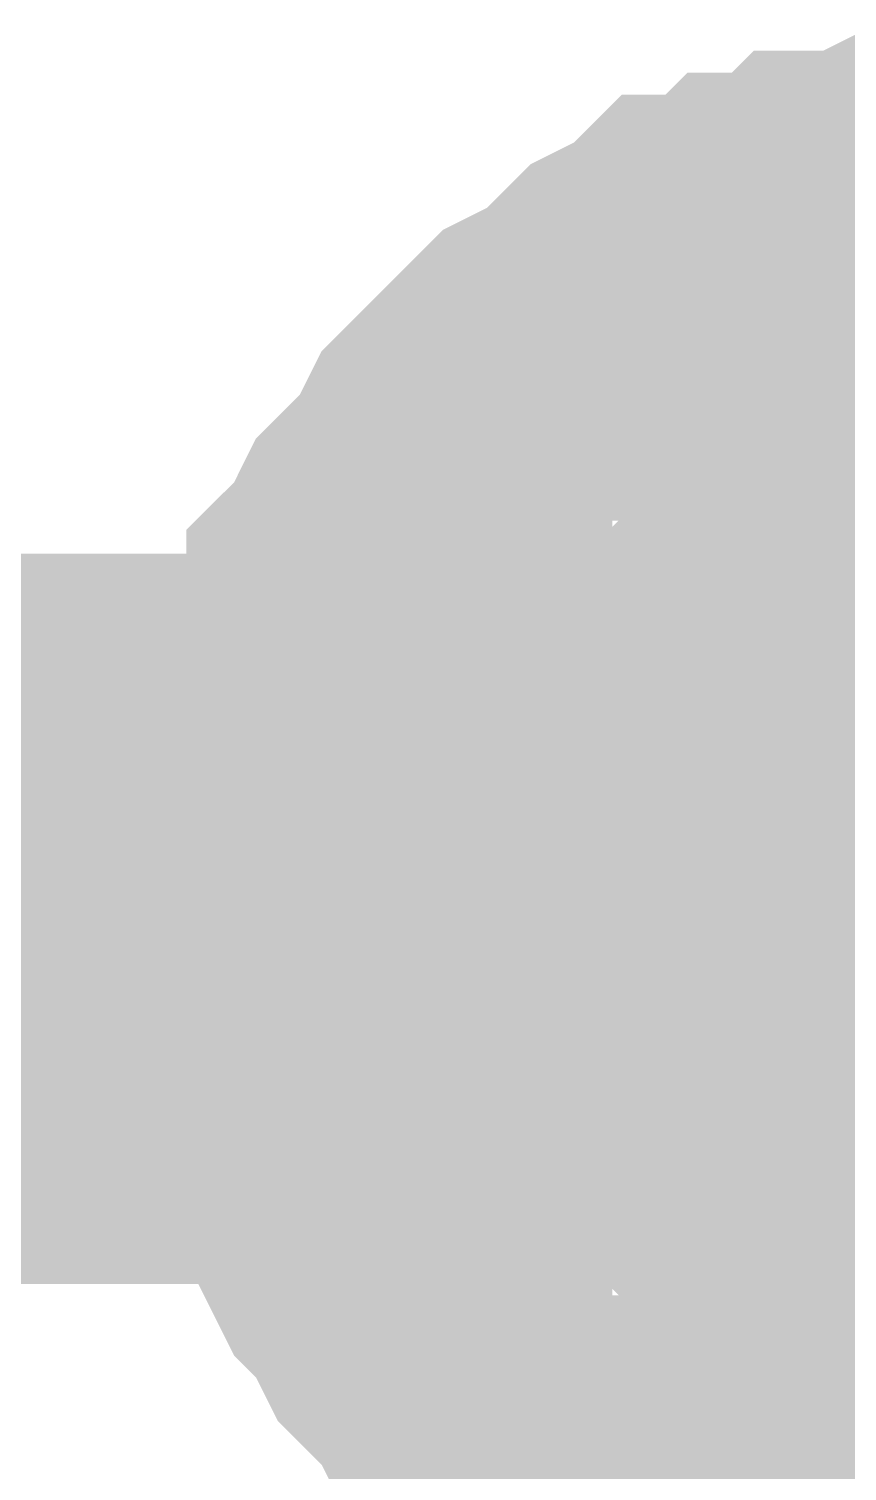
# Model space of a CAD drawing. Header units: inches. Extents: x 0 to 841, y 0 to 594.
# Drawn here: x 271.518 to 272.357, y 116.917 to 118.397 of the extents above; entities that cross this region are included whole.
import ezdxf

# ---------------------------------------------------------------- set-up
doc = ezdxf.new("R2010")
doc.units = ezdxf.units.IN
doc.layers.add('Sheet', color=255, linetype='Continuous')

msp = doc.modelspace()

# ---------------------------------------------------------------- linework, layer by layer
at = {"layer": 'Sheet'}
for points in [[(271.7619, 117.4839, 0.2997, 0.2997, 0), (271.7619, 117.5288, 0.2997, 0.2997, 0), (271.7619, 117.5737, 0.2997, 0.2997, 0), (271.7619, 117.5962, 0.2997, 0.2997, 0), (271.7844, 117.6411, 0.2997, 0.2997, 0), (271.7844, 117.686, 0.2997, 0.2997, 0), (271.8069, 117.7085, 0.2997, 0.2997, 0), (271.8069, 117.7534, 0.2997, 0.2997, 0), (271.8293, 117.7759, 0.2997, 0.2997, 0), (271.8293, 117.8208, 0.2997, 0.2997, 0), (271.8518, 117.8432, 0.2997, 0.2997, 0), (271.8742, 117.8882, 0.2997, 0.2997, 0), (271.8967, 117.9106, 0.2997, 0.2997, 0), (271.9191, 117.9331, 0.2997, 0.2997, 0), (271.9416, 117.978, 0.2997, 0.2997, 0), (271.9641, 118.0005, 0.2997, 0.2997, 0), (271.9865, 118.0229, 0.2997, 0.2997, 0), (272.009, 118.0454, 0.2997, 0.2997, 0), (272.0314, 118.0678, 0.2997, 0.2997, 0), (272.0763, 118.0903, 0.2997, 0.2997, 0), (272.0988, 118.1127, 0.2997, 0.2997, 0), (272.1213, 118.1352, 0.2997, 0.2997, 0), (272.1662, 118.1577, 0.2997, 0.2997, 0), (272.1886, 118.1801, 0.2997, 0.2997, 0), (272.2336, 118.1801, 0.2997, 0.2997, 0), (272.256, 118.2026, 0.2997, 0.2997, 0), (272.3009, 118.2026, 0.2997, 0.2997, 0), (272.3234, 118.225, 0.2997, 0.2997, 0), (272.3683, 118.225, 0.2997, 0.2997, 0), (272.4132, 118.2475, 0.2997, 0.2997, 0), (272.4357, 118.2475, 0.2997, 0.2997, 0), (272.4806, 118.2475, 0.2997, 0.2997, 0), (272.5255, 118.2475, 0.2997, 0.2997, 0)], [(271.7619, 117.4839, 0.2997, 0.2997, 0), (271.7619, 117.5288, 0.2997, 0.2997, 0), (271.7619, 117.5737, 0.2997, 0.2997, 0), (271.7619, 117.5962, 0.2997, 0.2997, 0), (271.7844, 117.6411, 0.2997, 0.2997, 0), (271.7844, 117.686, 0.2997, 0.2997, 0), (271.8069, 117.7085, 0.2997, 0.2997, 0), (271.8069, 117.7534, 0.2997, 0.2997, 0), (271.8293, 117.7759, 0.2997, 0.2997, 0), (271.8293, 117.8208, 0.2997, 0.2997, 0), (271.8518, 117.8432, 0.2997, 0.2997, 0), (271.8742, 117.8882, 0.2997, 0.2997, 0), (271.8967, 117.9106, 0.2997, 0.2997, 0), (271.9191, 117.9331, 0.2997, 0.2997, 0), (271.9416, 117.978, 0.2997, 0.2997, 0), (271.9641, 118.0005, 0.2997, 0.2997, 0), (271.9865, 118.0229, 0.2997, 0.2997, 0), (272.009, 118.0454, 0.2997, 0.2997, 0), (272.0314, 118.0678, 0.2997, 0.2997, 0), (272.0763, 118.0903, 0.2997, 0.2997, 0), (272.0988, 118.1127, 0.2997, 0.2997, 0), (272.1213, 118.1352, 0.2997, 0.2997, 0), (272.1662, 118.1577, 0.2997, 0.2997, 0), (272.1886, 118.1801, 0.2997, 0.2997, 0), (272.2336, 118.1801, 0.2997, 0.2997, 0), (272.256, 118.2026, 0.2997, 0.2997, 0), (272.3009, 118.2026, 0.2997, 0.2997, 0), (272.3234, 118.225, 0.2997, 0.2997, 0), (272.3683, 118.225, 0.2997, 0.2997, 0), (272.4132, 118.2475, 0.2997, 0.2997, 0), (272.4357, 118.2475, 0.2997, 0.2997, 0), (272.4806, 118.2475, 0.2997, 0.2997, 0), (272.5255, 118.2475, 0.2997, 0.2997, 0)], [(271.7619, 117.4839, 0.2997, 0.2997, 0), (271.7619, 117.5288, 0.2997, 0.2997, 0), (271.7619, 117.5737, 0.2997, 0.2997, 0), (271.7619, 117.5962, 0.2997, 0.2997, 0), (271.7844, 117.6411, 0.2997, 0.2997, 0), (271.7844, 117.686, 0.2997, 0.2997, 0), (271.8069, 117.7085, 0.2997, 0.2997, 0), (271.8069, 117.7534, 0.2997, 0.2997, 0), (271.8293, 117.7759, 0.2997, 0.2997, 0), (271.8293, 117.8208, 0.2997, 0.2997, 0), (271.8518, 117.8432, 0.2997, 0.2997, 0), (271.8742, 117.8882, 0.2997, 0.2997, 0), (271.8967, 117.9106, 0.2997, 0.2997, 0), (271.9191, 117.9331, 0.2997, 0.2997, 0), (271.9416, 117.978, 0.2997, 0.2997, 0), (271.9641, 118.0005, 0.2997, 0.2997, 0), (271.9865, 118.0229, 0.2997, 0.2997, 0), (272.009, 118.0454, 0.2997, 0.2997, 0), (272.0314, 118.0678, 0.2997, 0.2997, 0), (272.0763, 118.0903, 0.2997, 0.2997, 0), (272.0988, 118.1127, 0.2997, 0.2997, 0), (272.1213, 118.1352, 0.2997, 0.2997, 0), (272.1662, 118.1577, 0.2997, 0.2997, 0), (272.1886, 118.1801, 0.2997, 0.2997, 0), (272.2336, 118.1801, 0.2997, 0.2997, 0), (272.256, 118.2026, 0.2997, 0.2997, 0), (272.3009, 118.2026, 0.2997, 0.2997, 0), (272.3234, 118.225, 0.2997, 0.2997, 0), (272.3683, 118.225, 0.2997, 0.2997, 0), (272.4132, 118.2475, 0.2997, 0.2997, 0), (272.4357, 118.2475, 0.2997, 0.2997, 0), (272.4806, 118.2475, 0.2997, 0.2997, 0), (272.5255, 118.2475, 0.2997, 0.2997, 0)], [(271.7619, 117.4839, 0.0991, 0.0991, 0), (271.7619, 117.5288, 0.0991, 0.0991, 0), (271.7619, 117.5737, 0.0991, 0.0991, 0), (271.7619, 117.5962, 0.0991, 0.0991, 0), (271.7844, 117.6411, 0.0991, 0.0991, 0), (271.7844, 117.686, 0.0991, 0.0991, 0), (271.8069, 117.7085, 0.0991, 0.0991, 0), (271.8069, 117.7534, 0.0991, 0.0991, 0), (271.8293, 117.7759, 0.0991, 0.0991, 0), (271.8293, 117.8208, 0.0991, 0.0991, 0), (271.8518, 117.8432, 0.0991, 0.0991, 0), (271.8742, 117.8882, 0.0991, 0.0991, 0), (271.8967, 117.9106, 0.0991, 0.0991, 0), (271.9191, 117.9331, 0.0991, 0.0991, 0), (271.9416, 117.978, 0.0991, 0.0991, 0), (271.9641, 118.0005, 0.0991, 0.0991, 0), (271.9865, 118.0229, 0.0991, 0.0991, 0), (272.009, 118.0454, 0.0991, 0.0991, 0), (272.0314, 118.0678, 0.0991, 0.0991, 0), (272.0763, 118.0903, 0.0991, 0.0991, 0), (272.0988, 118.1127, 0.0991, 0.0991, 0), (272.1213, 118.1352, 0.0991, 0.0991, 0), (272.1662, 118.1577, 0.0991, 0.0991, 0), (272.1886, 118.1801, 0.0991, 0.0991, 0), (272.2336, 118.1801, 0.0991, 0.0991, 0), (272.256, 118.2026, 0.0991, 0.0991, 0), (272.3009, 118.2026, 0.0991, 0.0991, 0), (272.3234, 118.225, 0.0991, 0.0991, 0), (272.3683, 118.225, 0.0991, 0.0991, 0), (272.4132, 118.2475, 0.0991, 0.0991, 0)], [(271.7619, 117.4839, 0.0991, 0.0991, 0), (271.7619, 117.5288, 0.0991, 0.0991, 0), (271.7619, 117.5737, 0.0991, 0.0991, 0), (271.7619, 117.5962, 0.0991, 0.0991, 0), (271.7844, 117.6411, 0.0991, 0.0991, 0), (271.7844, 117.686, 0.0991, 0.0991, 0), (271.8069, 117.7085, 0.0991, 0.0991, 0), (271.8069, 117.7534, 0.0991, 0.0991, 0), (271.8293, 117.7759, 0.0991, 0.0991, 0), (271.8293, 117.8208, 0.0991, 0.0991, 0), (271.8518, 117.8432, 0.0991, 0.0991, 0), (271.8742, 117.8882, 0.0991, 0.0991, 0), (271.8967, 117.9106, 0.0991, 0.0991, 0), (271.9191, 117.9331, 0.0991, 0.0991, 0), (271.9416, 117.978, 0.0991, 0.0991, 0), (271.9641, 118.0005, 0.0991, 0.0991, 0), (271.9865, 118.0229, 0.0991, 0.0991, 0), (272.009, 118.0454, 0.0991, 0.0991, 0), (272.0314, 118.0678, 0.0991, 0.0991, 0), (272.0763, 118.0903, 0.0991, 0.0991, 0), (272.0988, 118.1127, 0.0991, 0.0991, 0), (272.1213, 118.1352, 0.0991, 0.0991, 0), (272.1662, 118.1577, 0.0991, 0.0991, 0), (272.1886, 118.1801, 0.0991, 0.0991, 0), (272.2336, 118.1801, 0.0991, 0.0991, 0), (272.256, 118.2026, 0.0991, 0.0991, 0), (272.3009, 118.2026, 0.0991, 0.0991, 0), (272.3234, 118.225, 0.0991, 0.0991, 0), (272.3683, 118.225, 0.0991, 0.0991, 0), (272.4132, 118.2475, 0.0991, 0.0991, 0)], [(271.7619, 117.4839, 0.0991, 0.0991, 0), (271.7619, 117.5288, 0.0991, 0.0991, 0), (271.7619, 117.5737, 0.0991, 0.0991, 0), (271.7619, 117.5962, 0.0991, 0.0991, 0), (271.7844, 117.6411, 0.0991, 0.0991, 0), (271.7844, 117.686, 0.0991, 0.0991, 0), (271.8069, 117.7085, 0.0991, 0.0991, 0), (271.8069, 117.7534, 0.0991, 0.0991, 0), (271.8293, 117.7759, 0.0991, 0.0991, 0), (271.8293, 117.8208, 0.0991, 0.0991, 0), (271.8518, 117.8432, 0.0991, 0.0991, 0), (271.8742, 117.8882, 0.0991, 0.0991, 0), (271.8967, 117.9106, 0.0991, 0.0991, 0), (271.9191, 117.9331, 0.0991, 0.0991, 0), (271.9416, 117.978, 0.0991, 0.0991, 0), (271.9641, 118.0005, 0.0991, 0.0991, 0), (271.9865, 118.0229, 0.0991, 0.0991, 0), (272.009, 118.0454, 0.0991, 0.0991, 0), (272.0314, 118.0678, 0.0991, 0.0991, 0), (272.0763, 118.0903, 0.0991, 0.0991, 0), (272.0988, 118.1127, 0.0991, 0.0991, 0), (272.1213, 118.1352, 0.0991, 0.0991, 0), (272.1662, 118.1577, 0.0991, 0.0991, 0), (272.1886, 118.1801, 0.0991, 0.0991, 0), (272.2336, 118.1801, 0.0991, 0.0991, 0), (272.256, 118.2026, 0.0991, 0.0991, 0), (272.3009, 118.2026, 0.0991, 0.0991, 0), (272.3234, 118.225, 0.0991, 0.0991, 0), (272.3683, 118.225, 0.0991, 0.0991, 0), (272.4132, 118.2475, 0.0991, 0.0991, 0)], [(272.009, 117.4839, 0.2997, 0.2997, 0), (272.009, 117.5064, 0.2997, 0.2997, 0), (272.009, 117.5288, 0.2997, 0.2997, 0), (272.009, 117.5737, 0.2997, 0.2997, 0), (272.009, 117.5962, 0.2997, 0.2997, 0), (272.0314, 117.6186, 0.2997, 0.2997, 0), (272.0314, 117.6411, 0.2997, 0.2997, 0), (272.0314, 117.6636, 0.2997, 0.2997, 0), (272.0539, 117.686, 0.2997, 0.2997, 0), (272.0539, 117.7085, 0.2997, 0.2997, 0), (272.0763, 117.7309, 0.2997, 0.2997, 0), (272.0763, 117.7534, 0.2997, 0.2997, 0), (272.0988, 117.7759, 0.2997, 0.2997, 0), (272.0988, 117.7983, 0.2997, 0.2997, 0), (272.1213, 117.8208, 0.2997, 0.2997, 0), (272.1437, 117.8432, 0.2997, 0.2997, 0), (272.1662, 117.8432, 0.2997, 0.2997, 0), (272.1662, 117.8657, 0.2997, 0.2997, 0), (272.1886, 117.8882, 0.2997, 0.2997, 0), (272.2111, 117.9106, 0.2997, 0.2997, 0), (272.2336, 117.9106, 0.2997, 0.2997, 0), (272.256, 117.9331, 0.2997, 0.2997, 0), (272.2785, 117.9331, 0.2997, 0.2997, 0), (272.3009, 117.9555, 0.2997, 0.2997, 0), (272.3234, 117.9555, 0.2997, 0.2997, 0), (272.3458, 117.978, 0.2997, 0.2997, 0), (272.3683, 117.978, 0.2997, 0.2997, 0), (272.3908, 117.978, 0.2997, 0.2997, 0), (272.4132, 118.0005, 0.2997, 0.2997, 0), (272.4357, 118.0005, 0.2997, 0.2997, 0), (272.4806, 118.0005, 0.2997, 0.2997, 0), (272.503, 118.0005, 0.2997, 0.2997, 0), (272.5255, 118.0005, 0.2997, 0.2997, 0)], [(272.009, 117.4839, 0.2997, 0.2997, 0), (272.009, 117.5064, 0.2997, 0.2997, 0), (272.009, 117.5288, 0.2997, 0.2997, 0), (272.009, 117.5737, 0.2997, 0.2997, 0), (272.009, 117.5962, 0.2997, 0.2997, 0), (272.0314, 117.6186, 0.2997, 0.2997, 0), (272.0314, 117.6411, 0.2997, 0.2997, 0), (272.0314, 117.6636, 0.2997, 0.2997, 0), (272.0539, 117.686, 0.2997, 0.2997, 0), (272.0539, 117.7085, 0.2997, 0.2997, 0), (272.0763, 117.7309, 0.2997, 0.2997, 0), (272.0763, 117.7534, 0.2997, 0.2997, 0), (272.0988, 117.7759, 0.2997, 0.2997, 0), (272.0988, 117.7983, 0.2997, 0.2997, 0), (272.1213, 117.8208, 0.2997, 0.2997, 0), (272.1437, 117.8432, 0.2997, 0.2997, 0), (272.1662, 117.8432, 0.2997, 0.2997, 0), (272.1662, 117.8657, 0.2997, 0.2997, 0), (272.1886, 117.8882, 0.2997, 0.2997, 0), (272.2111, 117.9106, 0.2997, 0.2997, 0), (272.2336, 117.9106, 0.2997, 0.2997, 0), (272.256, 117.9331, 0.2997, 0.2997, 0), (272.2785, 117.9331, 0.2997, 0.2997, 0), (272.3009, 117.9555, 0.2997, 0.2997, 0), (272.3234, 117.9555, 0.2997, 0.2997, 0), (272.3458, 117.978, 0.2997, 0.2997, 0), (272.3683, 117.978, 0.2997, 0.2997, 0), (272.3908, 117.978, 0.2997, 0.2997, 0), (272.4132, 118.0005, 0.2997, 0.2997, 0), (272.4357, 118.0005, 0.2997, 0.2997, 0), (272.4806, 118.0005, 0.2997, 0.2997, 0), (272.503, 118.0005, 0.2997, 0.2997, 0), (272.5255, 118.0005, 0.2997, 0.2997, 0)], [(272.009, 117.4839, 0.0991, 0.0991, 0), (272.009, 117.5064, 0.0991, 0.0991, 0), (272.009, 117.5288, 0.0991, 0.0991, 0), (272.009, 117.5737, 0.0991, 0.0991, 0), (272.009, 117.5962, 0.0991, 0.0991, 0), (272.0314, 117.6186, 0.0991, 0.0991, 0), (272.0314, 117.6411, 0.0991, 0.0991, 0), (272.0314, 117.6636, 0.0991, 0.0991, 0), (272.0539, 117.686, 0.0991, 0.0991, 0), (272.0539, 117.7085, 0.0991, 0.0991, 0), (272.0763, 117.7309, 0.0991, 0.0991, 0), (272.0763, 117.7534, 0.0991, 0.0991, 0), (272.0988, 117.7759, 0.0991, 0.0991, 0), (272.0988, 117.7983, 0.0991, 0.0991, 0), (272.1213, 117.8208, 0.0991, 0.0991, 0), (272.1437, 117.8432, 0.0991, 0.0991, 0), (272.1662, 117.8432, 0.0991, 0.0991, 0), (272.1662, 117.8657, 0.0991, 0.0991, 0), (272.1886, 117.8882, 0.0991, 0.0991, 0), (272.2111, 117.9106, 0.0991, 0.0991, 0), (272.2336, 117.9106, 0.0991, 0.0991, 0), (272.256, 117.9331, 0.0991, 0.0991, 0), (272.2785, 117.9331, 0.0991, 0.0991, 0), (272.3009, 117.9555, 0.0991, 0.0991, 0), (272.3234, 117.9555, 0.0991, 0.0991, 0), (272.3458, 117.978, 0.0991, 0.0991, 0), (272.3683, 117.978, 0.0991, 0.0991, 0), (272.3908, 117.978, 0.0991, 0.0991, 0), (272.4132, 118.0005, 0.0991, 0.0991, 0)], [(272.009, 117.4839, 0.0991, 0.0991, 0), (272.009, 117.5064, 0.0991, 0.0991, 0), (272.009, 117.5288, 0.0991, 0.0991, 0), (272.009, 117.5737, 0.0991, 0.0991, 0), (272.009, 117.5962, 0.0991, 0.0991, 0), (272.0314, 117.6186, 0.0991, 0.0991, 0), (272.0314, 117.6411, 0.0991, 0.0991, 0), (272.0314, 117.6636, 0.0991, 0.0991, 0), (272.0539, 117.686, 0.0991, 0.0991, 0), (272.0539, 117.7085, 0.0991, 0.0991, 0), (272.0763, 117.7309, 0.0991, 0.0991, 0), (272.0763, 117.7534, 0.0991, 0.0991, 0), (272.0988, 117.7759, 0.0991, 0.0991, 0), (272.0988, 117.7983, 0.0991, 0.0991, 0), (272.1213, 117.8208, 0.0991, 0.0991, 0), (272.1437, 117.8432, 0.0991, 0.0991, 0), (272.1662, 117.8432, 0.0991, 0.0991, 0), (272.1662, 117.8657, 0.0991, 0.0991, 0), (272.1886, 117.8882, 0.0991, 0.0991, 0), (272.2111, 117.9106, 0.0991, 0.0991, 0), (272.2336, 117.9106, 0.0991, 0.0991, 0), (272.256, 117.9331, 0.0991, 0.0991, 0), (272.2785, 117.9331, 0.0991, 0.0991, 0), (272.3009, 117.9555, 0.0991, 0.0991, 0), (272.3234, 117.9555, 0.0991, 0.0991, 0), (272.3458, 117.978, 0.0991, 0.0991, 0), (272.3683, 117.978, 0.0991, 0.0991, 0), (272.3908, 117.978, 0.0991, 0.0991, 0), (272.4132, 118.0005, 0.0991, 0.0991, 0)], [(257.5237, 117.4839, 0.7493, 0.7493, 0), (272.5255, 117.4839, 0.7493, 0.7493, 0), (272.5255, 114.9909, 0.7493, 0.7493, 0)], [(277.5111, 117.4839, 0.7493, 0.7493, 0), (272.5255, 117.4839, 0.7493, 0.7493, 0)], [(272.256, 116.7652, 0.2997, 0.2997, 0), (272.2336, 116.7877, 0.2997, 0.2997, 0), (272.1886, 116.7877, 0.2997, 0.2997, 0), (272.1662, 116.8101, 0.2997, 0.2997, 0), (272.1213, 116.8326, 0.2997, 0.2997, 0), (272.0988, 116.855, 0.2997, 0.2997, 0), (272.0763, 116.8775, 0.2997, 0.2997, 0), (272.0314, 116.9, 0.2997, 0.2997, 0), (272.009, 116.9224, 0.2997, 0.2997, 0), (271.9865, 116.9449, 0.2997, 0.2997, 0), (271.9641, 116.9673, 0.2997, 0.2997, 0), (271.9416, 117.0123, 0.2997, 0.2997, 0), (271.9191, 117.0347, 0.2997, 0.2997, 0), (271.8967, 117.0572, 0.2997, 0.2997, 0), (271.8742, 117.1021, 0.2997, 0.2997, 0), (271.8518, 117.1245, 0.2997, 0.2997, 0), (271.8293, 117.1695, 0.2997, 0.2997, 0), (271.8293, 117.1919, 0.2997, 0.2997, 0), (271.8069, 117.2368, 0.2997, 0.2997, 0), (271.8069, 117.2593, 0.2997, 0.2997, 0), (271.7844, 117.3042, 0.2997, 0.2997, 0), (271.7844, 117.3267, 0.2997, 0.2997, 0), (271.7619, 117.3716, 0.2997, 0.2997, 0), (271.7619, 117.4165, 0.2997, 0.2997, 0), (271.7619, 117.439, 0.2997, 0.2997, 0), (271.7619, 117.4839, 0.2997, 0.2997, 0)], [(271.7619, 117.4839, 0.2997, 0.2997, 0), (271.7619, 117.4839, 0.2997, 0.2997, 0)], [(272.256, 116.7652, 0.2997, 0.2997, 0), (272.2336, 116.7877, 0.2997, 0.2997, 0), (272.1886, 116.7877, 0.2997, 0.2997, 0), (272.1662, 116.8101, 0.2997, 0.2997, 0), (272.1213, 116.8326, 0.2997, 0.2997, 0), (272.0988, 116.855, 0.2997, 0.2997, 0), (272.0763, 116.8775, 0.2997, 0.2997, 0), (272.0314, 116.9, 0.2997, 0.2997, 0), (272.009, 116.9224, 0.2997, 0.2997, 0), (271.9865, 116.9449, 0.2997, 0.2997, 0), (271.9641, 116.9673, 0.2997, 0.2997, 0), (271.9416, 117.0123, 0.2997, 0.2997, 0), (271.9191, 117.0347, 0.2997, 0.2997, 0), (271.8967, 117.0572, 0.2997, 0.2997, 0), (271.8742, 117.1021, 0.2997, 0.2997, 0), (271.8518, 117.1245, 0.2997, 0.2997, 0), (271.8293, 117.1695, 0.2997, 0.2997, 0), (271.8293, 117.1919, 0.2997, 0.2997, 0), (271.8069, 117.2368, 0.2997, 0.2997, 0), (271.8069, 117.2593, 0.2997, 0.2997, 0), (271.7844, 117.3042, 0.2997, 0.2997, 0), (271.7844, 117.3267, 0.2997, 0.2997, 0), (271.7619, 117.3716, 0.2997, 0.2997, 0), (271.7619, 117.4165, 0.2997, 0.2997, 0), (271.7619, 117.439, 0.2997, 0.2997, 0), (271.7619, 117.4839, 0.2997, 0.2997, 0)], [(271.7619, 117.4839, 0.2997, 0.2997, 0), (271.7619, 117.4839, 0.2997, 0.2997, 0)], [(272.256, 116.7652, 0.2997, 0.2997, 0), (272.2336, 116.7877, 0.2997, 0.2997, 0), (272.1886, 116.7877, 0.2997, 0.2997, 0), (272.1662, 116.8101, 0.2997, 0.2997, 0), (272.1213, 116.8326, 0.2997, 0.2997, 0), (272.0988, 116.855, 0.2997, 0.2997, 0), (272.0763, 116.8775, 0.2997, 0.2997, 0), (272.0314, 116.9, 0.2997, 0.2997, 0), (272.009, 116.9224, 0.2997, 0.2997, 0), (271.9865, 116.9449, 0.2997, 0.2997, 0), (271.9641, 116.9673, 0.2997, 0.2997, 0), (271.9416, 117.0123, 0.2997, 0.2997, 0), (271.9191, 117.0347, 0.2997, 0.2997, 0), (271.8967, 117.0572, 0.2997, 0.2997, 0), (271.8742, 117.1021, 0.2997, 0.2997, 0), (271.8518, 117.1245, 0.2997, 0.2997, 0), (271.8293, 117.1695, 0.2997, 0.2997, 0), (271.8293, 117.1919, 0.2997, 0.2997, 0), (271.8069, 117.2368, 0.2997, 0.2997, 0), (271.8069, 117.2593, 0.2997, 0.2997, 0), (271.7844, 117.3042, 0.2997, 0.2997, 0), (271.7844, 117.3267, 0.2997, 0.2997, 0), (271.7619, 117.3716, 0.2997, 0.2997, 0), (271.7619, 117.4165, 0.2997, 0.2997, 0), (271.7619, 117.439, 0.2997, 0.2997, 0), (271.7619, 117.4839, 0.2997, 0.2997, 0)], [(271.7619, 117.4839, 0.2997, 0.2997, 0), (271.7619, 117.4839, 0.2997, 0.2997, 0)], [(272.5255, 116.9898, 0.2997, 0.2997, 0), (272.503, 116.9898, 0.2997, 0.2997, 0), (272.4806, 116.9898, 0.2997, 0.2997, 0), (272.4357, 116.9898, 0.2997, 0.2997, 0), (272.4132, 116.9898, 0.2997, 0.2997, 0), (272.3908, 117.0123, 0.2997, 0.2997, 0), (272.3683, 117.0123, 0.2997, 0.2997, 0), (272.3458, 117.0123, 0.2997, 0.2997, 0), (272.3234, 117.0347, 0.2997, 0.2997, 0), (272.3009, 117.0347, 0.2997, 0.2997, 0), (272.2785, 117.0572, 0.2997, 0.2997, 0), (272.256, 117.0572, 0.2997, 0.2997, 0), (272.2336, 117.0796, 0.2997, 0.2997, 0), (272.2111, 117.0796, 0.2997, 0.2997, 0), (272.1886, 117.1021, 0.2997, 0.2997, 0), (272.1662, 117.1245, 0.2997, 0.2997, 0), (272.1662, 117.147, 0.2997, 0.2997, 0), (272.1437, 117.147, 0.2997, 0.2997, 0), (272.1213, 117.1695, 0.2997, 0.2997, 0), (272.0988, 117.1919, 0.2997, 0.2997, 0), (272.0988, 117.2144, 0.2997, 0.2997, 0), (272.0763, 117.2368, 0.2997, 0.2997, 0), (272.0763, 117.2593, 0.2997, 0.2997, 0), (272.0539, 117.2818, 0.2997, 0.2997, 0), (272.0539, 117.2818, 0.2997, 0.2997, 0), (272.0314, 117.3042, 0.2997, 0.2997, 0), (272.0314, 117.3491, 0.2997, 0.2997, 0), (272.0314, 117.3716, 0.2997, 0.2997, 0), (272.009, 117.3941, 0.2997, 0.2997, 0), (272.009, 117.4165, 0.2997, 0.2997, 0), (272.009, 117.439, 0.2997, 0.2997, 0), (272.009, 117.4614, 0.2997, 0.2997, 0), (272.009, 117.4839, 0.2997, 0.2997, 0)], [(272.009, 117.4839, 0.2997, 0.2997, 0), (272.009, 117.4839, 0.2997, 0.2997, 0)], [(272.5255, 116.9898, 0.2997, 0.2997, 0), (272.503, 116.9898, 0.2997, 0.2997, 0), (272.4806, 116.9898, 0.2997, 0.2997, 0), (272.4357, 116.9898, 0.2997, 0.2997, 0), (272.4132, 116.9898, 0.2997, 0.2997, 0), (272.3908, 117.0123, 0.2997, 0.2997, 0), (272.3683, 117.0123, 0.2997, 0.2997, 0), (272.3458, 117.0123, 0.2997, 0.2997, 0), (272.3234, 117.0347, 0.2997, 0.2997, 0), (272.3009, 117.0347, 0.2997, 0.2997, 0), (272.2785, 117.0572, 0.2997, 0.2997, 0), (272.256, 117.0572, 0.2997, 0.2997, 0), (272.2336, 117.0796, 0.2997, 0.2997, 0), (272.2111, 117.0796, 0.2997, 0.2997, 0), (272.1886, 117.1021, 0.2997, 0.2997, 0), (272.1662, 117.1245, 0.2997, 0.2997, 0), (272.1662, 117.147, 0.2997, 0.2997, 0), (272.1437, 117.147, 0.2997, 0.2997, 0), (272.1213, 117.1695, 0.2997, 0.2997, 0), (272.0988, 117.1919, 0.2997, 0.2997, 0), (272.0988, 117.2144, 0.2997, 0.2997, 0), (272.0763, 117.2368, 0.2997, 0.2997, 0), (272.0763, 117.2593, 0.2997, 0.2997, 0), (272.0539, 117.2818, 0.2997, 0.2997, 0), (272.0539, 117.2818, 0.2997, 0.2997, 0), (272.0314, 117.3042, 0.2997, 0.2997, 0), (272.0314, 117.3491, 0.2997, 0.2997, 0), (272.0314, 117.3716, 0.2997, 0.2997, 0), (272.009, 117.3941, 0.2997, 0.2997, 0), (272.009, 117.4165, 0.2997, 0.2997, 0), (272.009, 117.439, 0.2997, 0.2997, 0), (272.009, 117.4614, 0.2997, 0.2997, 0), (272.009, 117.4839, 0.2997, 0.2997, 0)], [(272.009, 117.4839, 0.2997, 0.2997, 0), (272.009, 117.4839, 0.2997, 0.2997, 0)], [(272.0988, 116.855, 0.0991, 0.0991, 0), (272.0763, 116.8775, 0.0991, 0.0991, 0), (272.0314, 116.9, 0.0991, 0.0991, 0), (272.009, 116.9224, 0.0991, 0.0991, 0), (271.9865, 116.9449, 0.0991, 0.0991, 0), (271.9641, 116.9673, 0.0991, 0.0991, 0), (271.9416, 117.0123, 0.0991, 0.0991, 0), (271.9191, 117.0347, 0.0991, 0.0991, 0), (271.8967, 117.0572, 0.0991, 0.0991, 0), (271.8742, 117.1021, 0.0991, 0.0991, 0), (271.8518, 117.1245, 0.0991, 0.0991, 0), (271.8293, 117.1695, 0.0991, 0.0991, 0), (271.8293, 117.1919, 0.0991, 0.0991, 0), (271.8069, 117.2368, 0.0991, 0.0991, 0), (271.8069, 117.2593, 0.0991, 0.0991, 0), (271.7844, 117.3042, 0.0991, 0.0991, 0), (271.7844, 117.3267, 0.0991, 0.0991, 0), (271.7619, 117.3716, 0.0991, 0.0991, 0), (271.7619, 117.4165, 0.0991, 0.0991, 0), (271.7619, 117.439, 0.0991, 0.0991, 0), (271.7619, 117.4839, 0.0991, 0.0991, 0)], [(271.7619, 117.4839, 0.0991, 0.0991, 0), (271.7619, 117.4839, 0.0991, 0.0991, 0)], [(272.0988, 116.855, 0.0991, 0.0991, 0), (272.0763, 116.8775, 0.0991, 0.0991, 0), (272.0314, 116.9, 0.0991, 0.0991, 0), (272.009, 116.9224, 0.0991, 0.0991, 0), (271.9865, 116.9449, 0.0991, 0.0991, 0), (271.9641, 116.9673, 0.0991, 0.0991, 0), (271.9416, 117.0123, 0.0991, 0.0991, 0), (271.9191, 117.0347, 0.0991, 0.0991, 0), (271.8967, 117.0572, 0.0991, 0.0991, 0), (271.8742, 117.1021, 0.0991, 0.0991, 0), (271.8518, 117.1245, 0.0991, 0.0991, 0), (271.8293, 117.1695, 0.0991, 0.0991, 0), (271.8293, 117.1919, 0.0991, 0.0991, 0), (271.8069, 117.2368, 0.0991, 0.0991, 0), (271.8069, 117.2593, 0.0991, 0.0991, 0), (271.7844, 117.3042, 0.0991, 0.0991, 0), (271.7844, 117.3267, 0.0991, 0.0991, 0), (271.7619, 117.3716, 0.0991, 0.0991, 0), (271.7619, 117.4165, 0.0991, 0.0991, 0), (271.7619, 117.439, 0.0991, 0.0991, 0), (271.7619, 117.4839, 0.0991, 0.0991, 0)], [(271.7619, 117.4839, 0.0991, 0.0991, 0), (271.7619, 117.4839, 0.0991, 0.0991, 0)], [(272.0988, 116.855, 0.0991, 0.0991, 0), (272.0763, 116.8775, 0.0991, 0.0991, 0), (272.0314, 116.9, 0.0991, 0.0991, 0), (272.009, 116.9224, 0.0991, 0.0991, 0), (271.9865, 116.9449, 0.0991, 0.0991, 0), (271.9641, 116.9673, 0.0991, 0.0991, 0), (271.9416, 117.0123, 0.0991, 0.0991, 0), (271.9191, 117.0347, 0.0991, 0.0991, 0), (271.8967, 117.0572, 0.0991, 0.0991, 0), (271.8742, 117.1021, 0.0991, 0.0991, 0), (271.8518, 117.1245, 0.0991, 0.0991, 0), (271.8293, 117.1695, 0.0991, 0.0991, 0), (271.8293, 117.1919, 0.0991, 0.0991, 0), (271.8069, 117.2368, 0.0991, 0.0991, 0), (271.8069, 117.2593, 0.0991, 0.0991, 0), (271.7844, 117.3042, 0.0991, 0.0991, 0), (271.7844, 117.3267, 0.0991, 0.0991, 0), (271.7619, 117.3716, 0.0991, 0.0991, 0), (271.7619, 117.4165, 0.0991, 0.0991, 0), (271.7619, 117.439, 0.0991, 0.0991, 0), (271.7619, 117.4839, 0.0991, 0.0991, 0)], [(271.7619, 117.4839, 0.0991, 0.0991, 0), (271.7619, 117.4839, 0.0991, 0.0991, 0)], [(272.4132, 116.9898, 0.0991, 0.0991, 0), (272.3908, 117.0123, 0.0991, 0.0991, 0), (272.3683, 117.0123, 0.0991, 0.0991, 0), (272.3458, 117.0123, 0.0991, 0.0991, 0), (272.3234, 117.0347, 0.0991, 0.0991, 0), (272.3009, 117.0347, 0.0991, 0.0991, 0), (272.2785, 117.0572, 0.0991, 0.0991, 0), (272.256, 117.0572, 0.0991, 0.0991, 0), (272.2336, 117.0796, 0.0991, 0.0991, 0), (272.2111, 117.0796, 0.0991, 0.0991, 0), (272.1886, 117.1021, 0.0991, 0.0991, 0), (272.1662, 117.1245, 0.0991, 0.0991, 0), (272.1662, 117.147, 0.0991, 0.0991, 0), (272.1437, 117.147, 0.0991, 0.0991, 0), (272.1213, 117.1695, 0.0991, 0.0991, 0), (272.0988, 117.1919, 0.0991, 0.0991, 0), (272.0988, 117.2144, 0.0991, 0.0991, 0), (272.0763, 117.2368, 0.0991, 0.0991, 0), (272.0763, 117.2593, 0.0991, 0.0991, 0), (272.0539, 117.2818, 0.0991, 0.0991, 0), (272.0539, 117.2818, 0.0991, 0.0991, 0), (272.0314, 117.3042, 0.0991, 0.0991, 0), (272.0314, 117.3491, 0.0991, 0.0991, 0), (272.0314, 117.3716, 0.0991, 0.0991, 0), (272.009, 117.3941, 0.0991, 0.0991, 0), (272.009, 117.4165, 0.0991, 0.0991, 0), (272.009, 117.439, 0.0991, 0.0991, 0), (272.009, 117.4614, 0.0991, 0.0991, 0), (272.009, 117.4839, 0.0991, 0.0991, 0)], [(272.009, 117.4839, 0.0991, 0.0991, 0), (272.009, 117.4839, 0.0991, 0.0991, 0)], [(272.4132, 116.9898, 0.0991, 0.0991, 0), (272.3908, 117.0123, 0.0991, 0.0991, 0), (272.3683, 117.0123, 0.0991, 0.0991, 0), (272.3458, 117.0123, 0.0991, 0.0991, 0), (272.3234, 117.0347, 0.0991, 0.0991, 0), (272.3009, 117.0347, 0.0991, 0.0991, 0), (272.2785, 117.0572, 0.0991, 0.0991, 0), (272.256, 117.0572, 0.0991, 0.0991, 0), (272.2336, 117.0796, 0.0991, 0.0991, 0), (272.2111, 117.0796, 0.0991, 0.0991, 0), (272.1886, 117.1021, 0.0991, 0.0991, 0), (272.1662, 117.1245, 0.0991, 0.0991, 0), (272.1662, 117.147, 0.0991, 0.0991, 0), (272.1437, 117.147, 0.0991, 0.0991, 0), (272.1213, 117.1695, 0.0991, 0.0991, 0), (272.0988, 117.1919, 0.0991, 0.0991, 0), (272.0988, 117.2144, 0.0991, 0.0991, 0), (272.0763, 117.2368, 0.0991, 0.0991, 0), (272.0763, 117.2593, 0.0991, 0.0991, 0), (272.0539, 117.2818, 0.0991, 0.0991, 0), (272.0539, 117.2818, 0.0991, 0.0991, 0), (272.0314, 117.3042, 0.0991, 0.0991, 0), (272.0314, 117.3491, 0.0991, 0.0991, 0), (272.0314, 117.3716, 0.0991, 0.0991, 0), (272.009, 117.3941, 0.0991, 0.0991, 0), (272.009, 117.4165, 0.0991, 0.0991, 0), (272.009, 117.439, 0.0991, 0.0991, 0), (272.009, 117.4614, 0.0991, 0.0991, 0), (272.009, 117.4839, 0.0991, 0.0991, 0)], [(272.009, 117.4839, 0.0991, 0.0991, 0), (272.009, 117.4839, 0.0991, 0.0991, 0)]]:
    msp.add_lwpolyline(points, format="xyseb", dxfattribs=at)
msp.add_lwpolyline([(272.246, 117.5, 0.508, 0.508, 1), (272.754, 117.5, 0.508, 0.508, 1)], format="xyseb", close=True, dxfattribs=at)

doc.saveas('drawing.dxf')
